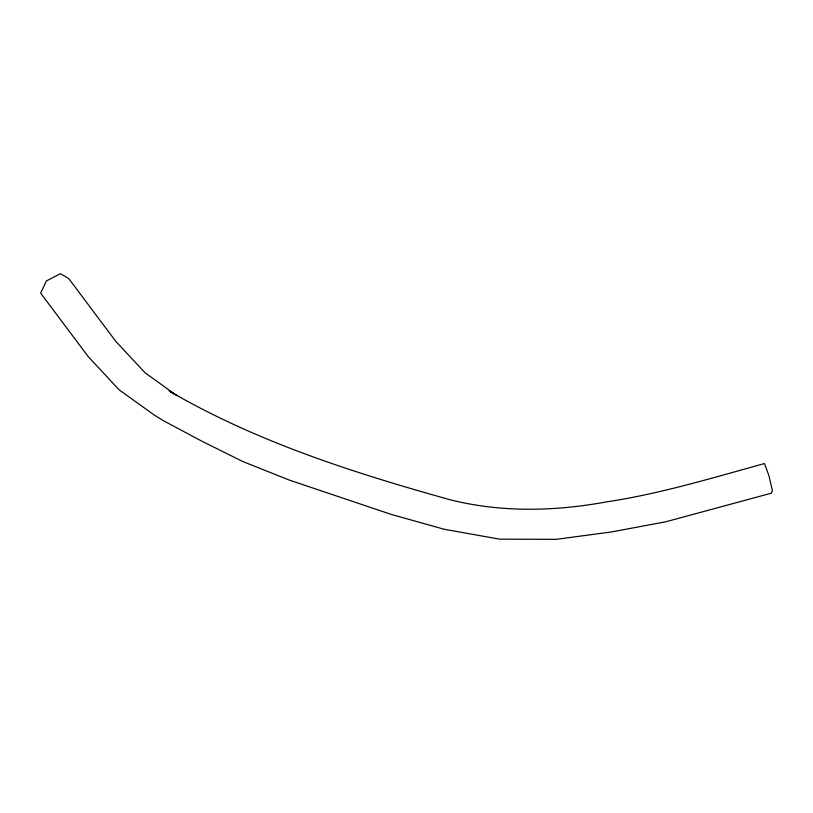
<?xml version="1.0" encoding="UTF-8"?>
<svg xmlns="http://www.w3.org/2000/svg" width="813" height="813" viewBox="0 0 813 813"><rect width="100%" height="100%" fill="white"/><g stroke="black" fill="none" stroke-linecap="round" stroke-linejoin="round"><path stroke-width="1.22" d="M175.08 394.62L169.216 391.002C256.329 441.754 352.944 472.607 449.548 499.609C501.082 512.698 554.679 511.438 606.681 501.855C660.339 493.786 712.259 477.902 764.464 463.562L768.925 475.625L772.35 490.432L771.324 493.196L665.817 521.773L611.549 531.936L556.305 539.334L499.67 539.161L444.203 529.273L390.992 514.334L289.479 480.148L242.802 461.53L201.38 440.951L163.189 420.555L154.389 415.128L119.237 389.915L88.19 356.582L40.65 293.117L46.402 280.932L60.447 273.666L68.739 278.574L115.741 341.308L145.09 372.821L176.99 395.697"/></g></svg>
